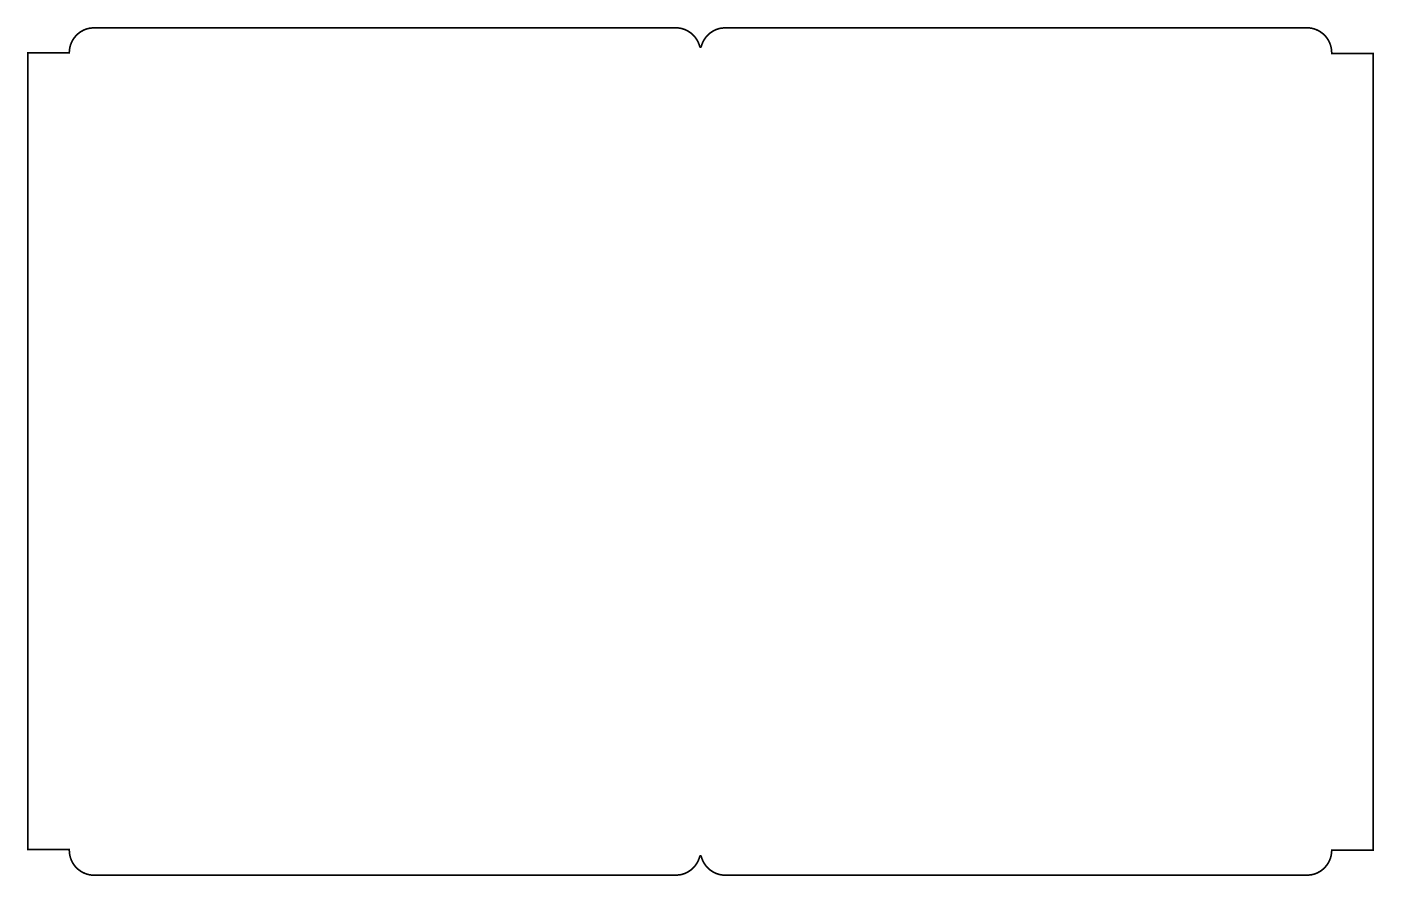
# Model space of a CAD drawing. Extents: x -5 to 157, y 0 to 102.
import ezdxf

# ---------------------------------------------------------------- set-up
doc = ezdxf.new("R2010")
doc.units = 0
doc.layers.add('088783-4ROU1_GBR', color=8, linetype='CONTINUOUS')

msp = doc.modelspace()

# ---------------------------------------------------------------- linework, layer by layer
at = {"layer": '088783-4ROU1_GBR', "const_width": 0.2}
for points in [[(2.526588, 101.962636, 0.3593743), (0.001752, 99.097084)], [(75.903532, 99.755782, 0.3414952), (73.000032, 102.000304)], [(78.526818, 101.962636, 0.2977878), (76.097104, 99.755756)], [(152.000408, 99.014992, 0.4127612), (149.000692, 102.000304)], [(75.903532, 99.755782, 0.7730877), (76.097104, 99.755756)], [(0.000026, 2.985566, 0.4128057), (3.000172, 0)], [(73.473614, 0.037668, 0.2977922), (75.903348, 2.244572)], [(76.096902, 2.244572, 0.7731796), (75.903354, 2.244572)], [(76.096902, 2.244572, 0.3414612), (79.000224, 0)], [(149.473844, 0.037668, 0.3593743), (151.99868, 2.90322)]]:
    msp.add_lwpolyline(points, format="xyb", dxfattribs=at)
for points in [[(2.526588, 101.962636), (3.088336, 102.000304), (73.000032, 102.000304)], [(78.526818, 101.962636), (79.088564, 102.000304), (149.000692, 102.000304)], [(0.000026, 2.985566), (-0.000458, 3.085084), (-4.99999, 3.085084), (-4.99999, 99.00031), (-0.001396, 99.00031), (0.001752, 99.097084)], [(152.000408, 99.014992), (152.00089, 98.915474), (157.000448, 98.915474), (157.000448, 2.999994), (152.00183, 2.999994), (151.99868, 2.90322)], [(73.473614, 0.037668), (72.911868, 0), (3.000172, 0)], [(149.473844, 0.037668), (148.912098, 0), (79.000224, 0)]]:
    msp.add_lwpolyline(points, dxfattribs=at)

doc.saveas('drawing.dxf')
